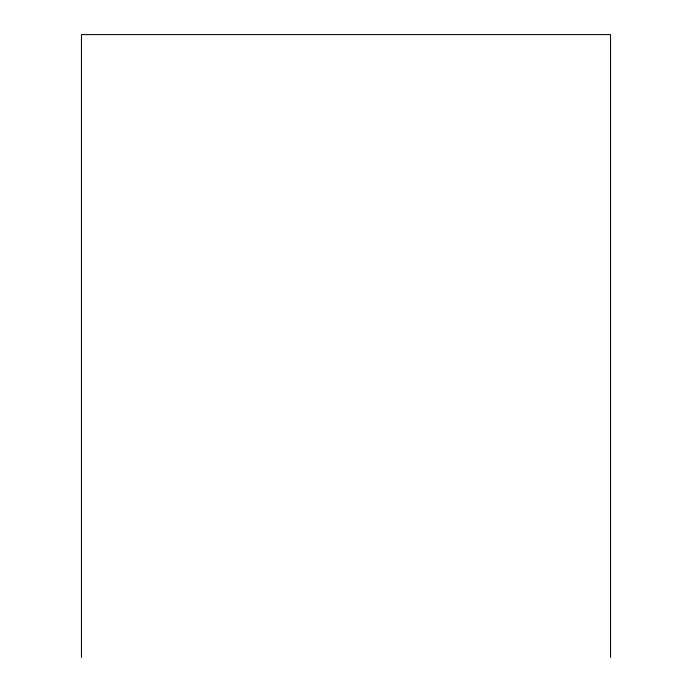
<?xml version="1.0" encoding="UTF-8"?>
<svg xmlns="http://www.w3.org/2000/svg" width="692" height="692" viewBox="0 0 692 692"><rect width="100%" height="100%" fill="white"/><g stroke="black" fill="none" stroke-linecap="round" stroke-linejoin="round"><path stroke-width="1.04" d="M610.543 657.4L610.543 34.6L81.457 34.6L81.457 657.4"/></g></svg>
